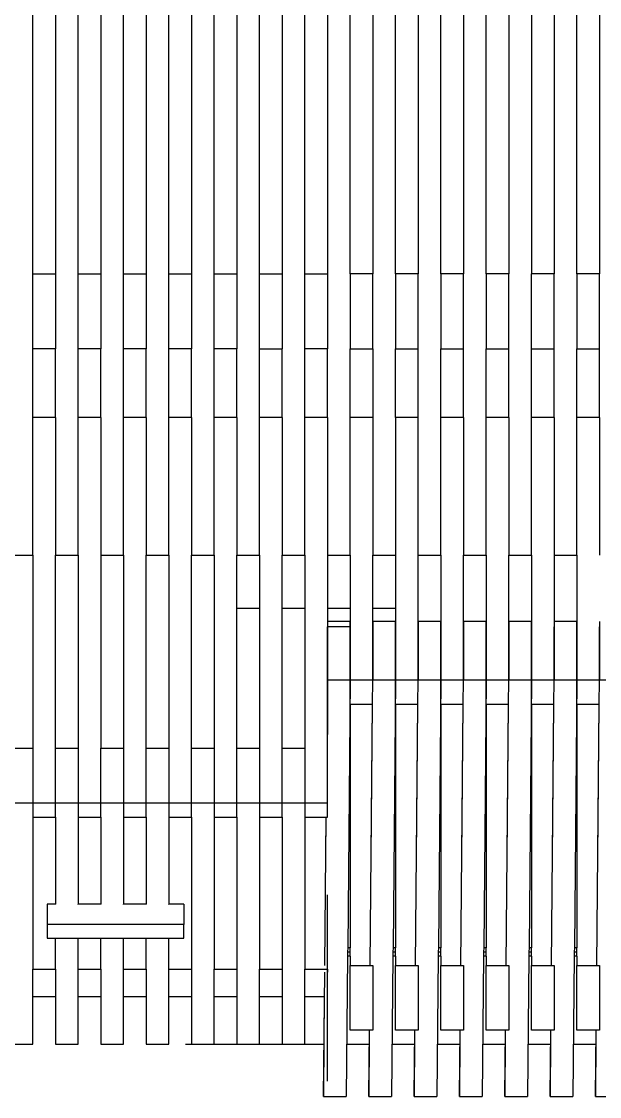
# Model space of a CAD drawing. Extents: x -151 to 185, y -67 to 81.
# Drawn here: x -21.9 to 16.2, y -67.3 to 3.7 of the extents above; entities that cross this region are included whole.
import ezdxf

# ---------------------------------------------------------------- set-up
doc = ezdxf.new("R2010")
doc.units = 0
doc.header["$MEASUREMENT"] = 0
doc.layers.get('0').update_dxf_attribs({"linetype": 'CONTINUOUS'})

msp = doc.modelspace()

# ---------------------------------------------------------------- linework, layer by layer
for p, q in [((-21.157, -12.984), (-21.157, 16.04)), ((-19.661, 16.04), (-19.661, -12.984)), ((-18.164, -12.984), (-18.164, 16.04)), ((-16.668, 16.04), (-16.668, -12.984)), ((-15.172, -12.984), (-15.172, 16.04)), ((-13.676, 16.04), (-13.676, -12.984)), ((-12.18, -12.984), (-12.18, 16.04)), ((-10.684, 16.04), (-10.684, -12.984)), ((-9.188, -12.984), (-9.188, 16.04)), ((-7.692, 16.04), (-7.692, -12.984)), ((-6.196, -12.984), (-6.196, 16.04)), ((-4.7, 16.04), (-4.7, -12.984)), ((-3.204, -12.984), (-3.204, 16.04)), ((-1.708, 16.04), (-1.708, -12.984)), ((-0.212, -12.984), (-0.212, 16.04)), ((1.284, 16.04), (1.284, -12.984)), ((2.78, -12.984), (2.78, 16.04)), ((4.276, 16.04), (4.276, -12.984)), ((5.773, -12.984), (5.773, 16.04)), ((7.269, 16.04), (7.269, -12.984)), ((8.765, -12.984), (8.765, 16.04)), ((10.261, 16.04), (10.261, -12.984)), ((11.757, 16.04), (11.757, -12.984)), ((13.253, 16.04), (13.253, -12.984)), ((14.749, -12.984), (14.749, 16.04)), ((16.245, 16.04), (16.245, -12.984)), ((-21.157, -17.939), (-21.157, -12.984)), ((-21.157, -12.984), (-19.661, -12.984)), ((-19.661, -12.984), (-19.661, -17.939)), ((-18.164, -17.939), (-18.164, -12.984)), ((-18.164, -12.984), (-16.668, -12.984)), ((-16.668, -12.984), (-16.668, -17.939)), ((-15.172, -17.939), (-15.172, -12.984)), ((-15.172, -12.984), (-13.676, -12.984)), ((-13.676, -12.984), (-13.676, -17.939)), ((-12.18, -17.939), (-12.18, -12.984)), ((-12.18, -12.984), (-10.684, -12.984)), ((-10.684, -12.984), (-10.684, -17.939)), ((-9.188, -17.939), (-9.188, -12.984)), ((-9.188, -12.984), (-7.692, -12.984)), ((-7.692, -12.984), (-7.692, -17.939)), ((-6.196, -17.939), (-6.196, -12.984)), ((-6.196, -12.984), (-4.7, -12.984)), ((-4.7, -12.984), (-4.7, -17.939)), ((-3.204, -12.984), (-1.708, -12.984)), ((-3.204, -17.939), (-3.204, -12.984)), ((-1.708, -12.984), (-1.708, -17.939)), ((1.284, -12.984), (-0.212, -12.984)), ((-0.212, -12.984), (-0.212, -17.939)), ((1.284, -17.939), (1.284, -12.984)), ((4.276, -12.984), (2.78, -12.984)), ((2.78, -12.984), (2.78, -17.939)), ((4.276, -17.939), (4.276, -12.984)), ((7.269, -12.984), (5.773, -12.984)), ((5.773, -12.984), (5.773, -17.939)), ((7.269, -17.939), (7.269, -12.984)), ((10.261, -12.984), (8.765, -12.984)), ((8.765, -12.984), (8.765, -17.939)), ((10.261, -17.939), (10.261, -12.984)), ((13.253, -12.984), (11.757, -12.984)), ((11.757, -17.939), (11.757, -12.984)), ((13.253, -17.939), (13.253, -12.984)), ((16.245, -12.984), (14.749, -12.984)), ((14.749, -12.984), (14.749, -17.939)), ((16.245, -17.939), (16.245, -12.984)), ((-19.661, -17.939), (-21.157, -17.939)), ((-21.157, -22.473), (-21.157, -17.939)), ((-19.661, -22.473), (-19.661, -17.939)), ((-16.668, -17.939), (-18.164, -17.939)), ((-18.164, -22.473), (-18.164, -17.939)), ((-16.668, -22.473), (-16.668, -17.939)), ((-13.676, -17.939), (-15.172, -17.939)), ((-15.172, -22.473), (-15.172, -17.939)), ((-13.676, -22.473), (-13.676, -17.939)), ((-10.684, -17.939), (-12.18, -17.939)), ((-12.18, -22.473), (-12.18, -17.939)), ((-10.684, -22.473), (-10.684, -17.939)), ((-7.692, -17.939), (-9.188, -17.939)), ((-9.188, -22.473), (-9.188, -17.939)), ((-7.692, -22.473), (-7.692, -17.939)), ((-6.196, -17.939), (-4.7, -17.939)), ((-6.196, -22.473), (-6.196, -17.939)), ((-4.7, -22.473), (-4.7, -17.939)), ((-1.708, -17.939), (-3.204, -17.939)), ((-3.204, -22.474), (-3.204, -17.939)), ((-1.708, -22.473), (-1.708, -17.939)), ((-0.212, -17.939), (1.284, -17.939)), ((-0.212, -22.473), (-0.212, -17.939)), ((1.284, -17.939), (1.284, -22.473)), ((2.78, -17.939), (4.276, -17.939)), ((2.78, -22.473), (2.78, -17.939)), ((4.276, -22.473), (4.276, -17.939)), ((5.773, -17.939), (7.269, -17.939)), ((5.773, -22.473), (5.773, -17.939)), ((7.269, -22.473), (7.269, -17.939)), ((8.765, -17.939), (10.261, -17.939)), ((8.765, -22.473), (8.765, -17.939)), ((10.261, -22.473), (10.261, -17.939)), ((11.757, -17.939), (13.253, -17.939)), ((11.757, -22.473), (11.757, -17.939)), ((13.253, -22.473), (13.253, -17.939)), ((14.749, -17.939), (16.245, -17.939)), ((14.749, -22.473), (14.749, -17.939)), ((16.245, -22.473), (16.245, -17.939)), ((-19.661, -22.473), (-21.157, -22.473)), ((-21.157, -31.554), (-21.157, -22.473)), ((-19.661, -22.473), (-19.661, -31.554)), ((-16.668, -22.473), (-18.164, -22.473)), ((-18.164, -31.554), (-18.164, -22.473)), ((-16.668, -22.473), (-16.668, -31.554)), ((-13.676, -22.473), (-15.172, -22.473)), ((-15.172, -31.554), (-15.172, -22.473)), ((-13.676, -22.473), (-13.676, -31.554)), ((-10.684, -22.473), (-12.18, -22.473)), ((-12.18, -31.554), (-12.18, -22.473)), ((-10.684, -22.473), (-10.684, -31.554)), ((-7.692, -22.473), (-9.188, -22.473)), ((-9.188, -31.554), (-9.188, -22.473)), ((-7.692, -22.473), (-7.692, -31.554)), ((-4.7, -22.473), (-6.196, -22.473)), ((-6.196, -31.554), (-6.196, -22.473)), ((-4.7, -22.473), (-4.7, -31.554)), ((-1.708, -22.473), (-3.204, -22.474)), ((-3.204, -31.554), (-3.204, -22.474)), ((-1.708, -22.473), (-1.708, -31.554)), ((1.284, -22.473), (-0.212, -22.473)), ((-0.212, -31.554), (-0.212, -22.473)), ((1.284, -22.473), (1.284, -31.554)), ((4.276, -22.473), (2.78, -22.473)), ((2.78, -22.473), (2.78, -31.554)), ((4.276, -31.554), (4.276, -22.473)), ((7.269, -22.473), (5.773, -22.473)), ((5.773, -31.554), (5.773, -22.473)), ((7.269, -22.473), (7.269, -31.554)), ((10.261, -22.473), (8.765, -22.473)), ((8.765, -31.554), (8.765, -22.473)), ((10.261, -22.473), (10.261, -31.554)), ((13.253, -22.473), (11.757, -22.473)), ((11.757, -31.554), (11.757, -22.473)), ((13.253, -22.473), (13.253, -31.554)), ((16.245, -22.473), (14.749, -22.473)), ((14.749, -31.554), (14.749, -22.473)), ((16.245, -22.473), (16.245, -31.554)), ((-22.653, -31.554), (-21.157, -31.554)), ((-21.157, -31.554), (-21.157, -44.304)), ((-19.661, -44.304), (-19.661, -31.554)), ((-19.661, -31.554), (-18.164, -31.554)), ((-18.164, -31.554), (-18.164, -44.304)), ((-16.668, -31.554), (-15.172, -31.554)), ((-16.668, -31.554), (-16.668, -44.304)), ((-15.172, -31.554), (-15.172, -44.304)), ((-13.676, -44.304), (-13.676, -31.554)), ((-13.676, -31.554), (-12.18, -31.554)), ((-12.18, -31.554), (-12.18, -44.304)), ((-10.684, -44.304), (-10.684, -31.554)), ((-10.684, -31.554), (-9.188, -31.554)), ((-9.188, -31.554), (-9.188, -44.304)), ((-7.692, -31.554), (-6.196, -31.554)), ((-7.692, -35.058), (-7.692, -31.554)), ((-6.196, -31.554), (-6.196, -35.058)), ((-4.7, -31.554), (-3.204, -31.554)), ((-4.7, -35.058), (-4.7, -31.554)), ((-3.204, -31.554), (-3.204, -35.058)), ((-1.708, -31.554), (-0.212, -31.554)), ((-1.708, -31.554), (-1.708, -35.058)), ((-0.212, -31.554), (-0.212, -35.058)), ((1.284, -31.554), (2.78, -31.554)), ((1.284, -35.058), (1.284, -31.554)), ((2.78, -31.554), (2.78, -35.058)), ((4.276, -36.298), (4.276, -31.554)), ((4.276, -31.554), (5.773, -31.554)), ((5.773, -31.554), (5.773, -35.938)), ((7.269, -31.554), (8.765, -31.554)), ((7.269, -36.295), (7.269, -31.554)), ((8.765, -31.554), (8.765, -35.938)), ((10.261, -31.554), (11.757, -31.554)), ((10.261, -36.298), (10.261, -31.554)), ((11.757, -31.554), (11.757, -35.938)), ((13.253, -31.554), (14.749, -31.554)), ((13.253, -31.554), (13.253, -36.296)), ((14.749, -31.554), (14.749, -35.938)), ((-7.692, -44.304), (-7.692, -35.058)), ((-7.692, -35.058), (-6.196, -35.058)), ((-6.196, -35.058), (-6.196, -44.304)), ((-4.7, -44.304), (-4.7, -35.058)), ((-4.7, -35.058), (-3.204, -35.058)), ((-3.204, -35.058), (-3.204, -44.304)), ((-1.708, -35.058), (-0.212, -35.058)), ((-1.708, -35.058), (-1.708, -36.296)), ((-0.212, -35.058), (-0.212, -35.938)), ((1.284, -36.295), (1.284, -35.058)), ((1.284, -35.058), (2.78, -35.058)), ((2.78, -35.058), (2.78, -35.938)), ((-1.704, -35.939), (-1.708, -39.8)), ((-1.704, -35.939), (-1.708, -36.296)), ((-0.212, -35.938), (-1.704, -35.939)), ((-0.212, -39.799), (-0.208, -35.938)), ((-0.208, -35.938), (-0.212, -35.938)), ((-0.212, -35.938), (-0.212, -39.799)), ((1.288, -35.939), (1.284, -36.295)), ((1.288, -35.939), (1.284, -39.799)), ((2.78, -35.938), (1.288, -35.939)), ((2.78, -39.799), (2.784, -35.938)), ((2.784, -35.938), (2.78, -35.938)), ((2.78, -35.938), (2.78, -39.799)), ((4.28, -35.939), (4.276, -36.298)), ((4.28, -35.939), (4.276, -39.799)), ((5.773, -35.938), (4.28, -35.939)), ((5.773, -39.799), (5.776, -35.938)), ((5.773, -35.938), (5.773, -39.799)), ((5.776, -35.938), (5.773, -35.938)), ((7.272, -35.939), (7.269, -36.295)), ((7.272, -35.939), (7.269, -39.799)), ((8.765, -35.938), (7.272, -35.939)), ((8.765, -39.799), (8.768, -35.938)), ((8.768, -35.938), (8.765, -35.938)), ((8.765, -35.938), (8.765, -39.799)), ((10.264, -35.939), (10.261, -36.298)), ((10.264, -35.939), (10.261, -39.799)), ((11.757, -35.938), (10.264, -35.939)), ((11.757, -39.799), (11.76, -35.938)), ((11.76, -35.938), (11.757, -35.938)), ((11.757, -35.938), (11.757, -39.799)), ((13.256, -35.939), (13.253, -39.799)), ((13.256, -35.939), (13.253, -36.296)), ((14.749, -35.938), (13.256, -35.939)), ((14.749, -39.799), (14.752, -35.938)), ((14.752, -35.938), (14.749, -35.938)), ((14.749, -35.938), (14.749, -39.799)), ((16.248, -35.939), (16.245, -39.799)), ((-1.708, -36.298), (-1.708, -36.296)), ((-0.212, -36.296), (-1.708, -36.296)), ((-1.708, -36.296), (-1.708, -39.8)), ((-1.708, -39.8), (-1.708, -36.298)), ((-0.212, -39.8), (-0.212, -36.296)), ((1.284, -39.799), (1.284, -36.295)), ((4.276, -39.799), (4.276, -36.298)), ((7.269, -39.799), (7.269, -36.295)), ((10.261, -39.799), (10.261, -36.298)), ((13.253, -36.298), (13.253, -36.296)), ((13.253, -39.799), (13.253, -36.298)), ((16.245, -36.298), (16.245, -36.296)), ((16.245, -39.799), (16.245, -36.298)), ((-1.708, -39.8), (-0.212, -39.799)), ((-1.708, -39.814), (-1.708, -39.8)), ((-1.708, -39.8), (-0.212, -39.8)), ((-1.708, -39.815), (-1.708, -39.814)), ((-1.708, -39.814), (-1.708, -43.4)), ((-1.708, -47.931), (-1.708, -39.815)), ((-0.212, -39.799), (-0.375, -57.486)), ((-0.212, -39.799), (1.284, -39.799)), ((-0.212, -41.421), (-0.212, -39.799)), ((1.269, -41.421), (1.284, -39.8)), ((1.284, -39.8), (2.78, -39.799)), ((1.284, -39.8), (1.284, -39.799)), ((2.78, -39.799), (2.617, -57.486)), ((2.78, -39.799), (4.276, -39.799)), ((2.78, -41.421), (2.78, -39.799)), ((4.261, -41.421), (4.276, -39.802)), ((4.276, -39.8), (5.773, -39.799)), ((4.276, -39.799), (4.276, -39.8)), ((4.276, -39.802), (4.276, -39.8)), ((5.773, -39.799), (5.609, -57.486)), ((5.773, -39.799), (7.269, -39.799)), ((5.773, -41.421), (5.773, -39.799)), ((7.254, -41.421), (7.269, -39.8)), ((7.269, -39.8), (8.765, -39.799)), ((7.269, -39.8), (7.269, -39.799)), ((8.765, -39.799), (8.601, -57.486)), ((8.765, -39.799), (10.261, -39.799)), ((8.765, -41.421), (8.765, -39.799)), ((10.246, -41.421), (10.261, -39.8)), ((10.261, -39.8), (11.757, -39.799)), ((10.261, -39.8), (10.261, -39.799)), ((11.757, -39.799), (11.593, -57.486)), ((11.757, -39.799), (13.253, -39.799)), ((11.757, -41.421), (11.757, -39.799)), ((13.238, -41.421), (13.253, -39.8)), ((13.253, -39.8), (14.749, -39.799)), ((13.253, -39.8), (13.253, -39.799)), ((14.749, -39.799), (14.585, -57.486)), ((14.749, -39.799), (16.245, -39.799)), ((14.749, -41.421), (14.749, -39.799)), ((16.23, -41.421), (16.245, -39.8)), ((16.245, -39.8), (17.741, -39.799)), ((16.245, -39.799), (16.245, -39.8)), ((1.237, -41.421), (-0.212, -41.421)), ((-0.212, -41.421), (-0.212, -57.486)), ((1.11, -58.648), (1.269, -41.421)), ((1.237, -41.421), (1.144, -51.457)), ((1.269, -41.421), (1.237, -41.421)), ((4.229, -41.421), (2.78, -41.421)), ((2.78, -41.421), (2.78, -57.486)), ((4.102, -58.648), (4.261, -41.421)), ((4.229, -41.421), (4.136, -51.457)), ((4.261, -41.421), (4.229, -41.421)), ((7.221, -41.421), (5.773, -41.421)), ((5.773, -41.421), (5.773, -57.486)), ((7.094, -58.648), (7.254, -41.421)), ((7.221, -41.421), (7.128, -51.457)), ((7.254, -41.421), (7.221, -41.421)), ((10.213, -41.421), (8.765, -41.421)), ((8.765, -41.421), (8.765, -57.486)), ((10.086, -58.648), (10.246, -41.421)), ((10.213, -41.421), (10.121, -51.457)), ((10.246, -41.421), (10.213, -41.421)), ((13.205, -41.421), (11.757, -41.421)), ((11.757, -41.421), (11.757, -57.486)), ((13.079, -58.648), (13.238, -41.421)), ((13.205, -41.421), (13.113, -51.457)), ((13.238, -41.421), (13.205, -41.421)), ((16.198, -41.421), (14.749, -41.421)), ((14.749, -41.421), (14.749, -57.486)), ((16.071, -58.649), (16.23, -41.421)), ((16.198, -41.421), (16.105, -51.457)), ((16.23, -41.421), (16.198, -41.421)), ((-22.653, -44.304), (-21.157, -44.304)), ((-21.157, -44.304), (-21.157, -47.931)), ((-19.661, -47.931), (-19.661, -44.304)), ((-19.661, -44.304), (-18.164, -44.304)), ((-18.164, -44.304), (-18.164, -47.931)), ((-16.668, -47.931), (-16.668, -44.304)), ((-16.668, -44.304), (-15.172, -44.304)), ((-15.172, -44.304), (-15.172, -47.931)), ((-13.676, -47.931), (-13.676, -44.304)), ((-13.676, -44.304), (-12.18, -44.304)), ((-12.18, -44.304), (-12.18, -47.931)), ((-10.684, -47.931), (-10.684, -44.304)), ((-10.684, -44.304), (-9.188, -44.304)), ((-9.188, -44.304), (-9.188, -47.931)), ((-7.692, -47.931), (-7.692, -44.304)), ((-7.692, -44.304), (-6.196, -44.304)), ((-6.196, -44.304), (-6.196, -47.931)), ((-4.7, -47.931), (-4.7, -44.304)), ((-4.7, -44.304), (-3.204, -44.304)), ((-3.204, -44.304), (-3.204, -47.931)), ((-21.157, -47.931), (-22.653, -47.931)), ((-19.661, -47.931), (-21.157, -47.931)), ((-21.157, -47.931), (-21.157, -48.87)), ((-18.164, -47.931), (-19.661, -47.931)), ((-19.661, -48.87), (-19.661, -47.931)), ((-16.668, -47.931), (-18.164, -47.931)), ((-18.164, -47.931), (-18.164, -48.87)), ((-15.172, -47.931), (-16.668, -47.931)), ((-16.668, -48.87), (-16.668, -47.931)), ((-13.676, -47.931), (-15.172, -47.931)), ((-15.172, -47.931), (-15.172, -48.87)), ((-12.18, -47.931), (-13.676, -47.931)), ((-13.676, -48.87), (-13.676, -47.931)), ((-10.684, -47.931), (-12.18, -47.931)), ((-12.18, -47.931), (-12.18, -48.87)), ((-9.188, -47.931), (-10.684, -47.931)), ((-10.684, -48.87), (-10.684, -47.931)), ((-7.692, -47.931), (-9.188, -47.931)), ((-9.188, -47.931), (-9.188, -48.87)), ((-6.196, -47.931), (-7.692, -47.931)), ((-7.692, -48.87), (-7.692, -47.931)), ((-4.7, -47.931), (-6.196, -47.931)), ((-6.196, -47.931), (-6.196, -48.87)), ((-4.7, -48.87), (-4.7, -47.931)), ((-3.204, -47.931), (-4.7, -47.931)), ((-1.708, -47.931), (-3.204, -47.931)), ((-3.204, -47.931), (-3.204, -48.87)), ((-1.708, -48.87), (-1.708, -47.931)), ((-21.157, -48.87), (-19.661, -48.87)), ((-21.157, -48.87), (-21.157, -58.909)), ((-19.661, -48.87), (-19.661, -54.61)), ((-18.164, -48.87), (-16.668, -48.87)), ((-18.164, -48.87), (-18.164, -54.61)), ((-16.668, -48.87), (-16.668, -54.61)), ((-15.172, -48.87), (-13.676, -48.87)), ((-15.172, -48.87), (-15.172, -54.61)), ((-13.676, -48.87), (-13.676, -54.61)), ((-12.18, -48.87), (-10.684, -48.87)), ((-12.18, -48.87), (-12.18, -54.61)), ((-10.684, -48.87), (-10.684, -58.909)), ((-9.188, -48.87), (-7.692, -48.87)), ((-9.188, -48.87), (-9.188, -58.909)), ((-7.692, -48.87), (-7.692, -58.909)), ((-6.196, -48.87), (-4.7, -48.87)), ((-6.196, -48.87), (-6.196, -58.909)), ((-4.7, -48.87), (-4.7, -58.909)), ((-3.204, -48.87), (-1.824, -48.87)), ((-3.204, -48.87), (-3.204, -58.909)), ((-1.882, -58.648), (-1.792, -48.87)), ((-1.824, -48.87), (-1.848, -51.457)), ((-1.824, -48.87), (-1.792, -48.87)), ((-1.792, -48.87), (-1.708, -48.87)), ((-19.661, -54.61), (-20.215, -54.61)), ((-20.215, -54.61), (-20.215, -55.941)), ((-19.661, -54.625), (-19.661, -54.61)), ((-16.668, -54.61), (-18.164, -54.61)), ((-18.164, -54.625), (-18.164, -54.61)), ((-16.668, -54.625), (-16.668, -54.61)), ((-13.676, -54.61), (-15.172, -54.61)), ((-15.172, -54.625), (-15.172, -54.61)), ((-13.676, -54.625), (-13.676, -54.61)), ((-11.182, -54.61), (-12.18, -54.61)), ((-12.18, -54.625), (-12.18, -54.61)), ((-11.182, -54.61), (-11.182, -55.941)), ((-1.708, -66.296), (-1.708, -53.998)), ((-11.182, -55.941), (-20.215, -55.941)), ((-20.215, -55.941), (-20.215, -56.848)), ((-11.182, -56.848), (-11.182, -55.941)), ((-20.215, -56.848), (-19.661, -56.848)), ((-19.661, -56.848), (-18.164, -56.848)), ((-19.661, -58.909), (-19.661, -56.848)), ((-18.164, -58.909), (-18.164, -56.848)), ((-18.164, -56.848), (-16.668, -56.848)), ((-16.668, -58.909), (-16.668, -56.848)), ((-16.668, -56.848), (-15.172, -56.848)), ((-15.172, -58.909), (-15.172, -56.848)), ((-15.172, -56.848), (-13.676, -56.848)), ((-13.676, -58.909), (-13.676, -56.848)), ((-13.676, -56.848), (-12.18, -56.848)), ((-12.18, -58.909), (-12.18, -56.848)), ((-12.18, -56.848), (-11.182, -56.848)), ((-0.375, -57.486), (-0.378, -57.764)), ((-0.212, -57.486), (-0.375, -57.486)), ((-0.212, -57.764), (-0.212, -57.486)), ((2.617, -57.486), (2.614, -57.764)), ((2.78, -57.486), (2.617, -57.486)), ((2.78, -57.764), (2.78, -57.486)), ((5.609, -57.486), (5.606, -57.764)), ((5.773, -57.486), (5.609, -57.486)), ((5.773, -57.764), (5.773, -57.486)), ((8.601, -57.486), (8.599, -57.764)), ((8.765, -57.486), (8.601, -57.486)), ((8.765, -57.764), (8.765, -57.486)), ((11.593, -57.486), (11.591, -57.764)), ((11.757, -57.486), (11.593, -57.486)), ((11.757, -57.764), (11.757, -57.486)), ((14.585, -57.486), (14.583, -57.764)), ((14.749, -57.486), (14.585, -57.486)), ((14.749, -57.764), (14.749, -57.486)), ((-0.38, -58.043), (-0.466, -67.307)), ((-0.378, -57.764), (-0.38, -58.043)), ((-0.212, -58.043), (-0.38, -58.043)), ((-0.378, -57.764), (-0.212, -57.764)), ((-0.212, -58.043), (-0.212, -57.764)), ((-0.212, -58.043), (-0.212, -58.651)), ((2.612, -58.043), (2.526, -67.307)), ((2.614, -57.764), (2.612, -58.043)), ((2.78, -58.043), (2.612, -58.043)), ((2.614, -57.764), (2.78, -57.764)), ((2.78, -58.043), (2.78, -57.764)), ((2.78, -58.043), (2.78, -58.651)), ((5.604, -58.043), (5.518, -67.307)), ((5.606, -57.764), (5.604, -58.043)), ((5.773, -58.043), (5.604, -58.043)), ((5.606, -57.764), (5.773, -57.764)), ((5.773, -58.043), (5.773, -57.764)), ((5.773, -58.043), (5.773, -58.651)), ((8.596, -58.043), (8.51, -67.307)), ((8.599, -57.764), (8.596, -58.043)), ((8.765, -58.043), (8.596, -58.043)), ((8.599, -57.764), (8.765, -57.764)), ((8.765, -58.043), (8.765, -57.764)), ((8.765, -58.043), (8.765, -58.651)), ((11.588, -58.043), (11.502, -67.307)), ((11.591, -57.764), (11.588, -58.043)), ((11.757, -58.043), (11.588, -58.043)), ((11.591, -57.764), (11.757, -57.764)), ((11.757, -58.043), (11.757, -57.764)), ((11.757, -58.043), (11.757, -58.651)), ((14.58, -58.043), (14.495, -67.307)), ((14.583, -57.764), (14.58, -58.043)), ((14.749, -58.043), (14.58, -58.043)), ((14.583, -57.764), (14.749, -57.764)), ((14.749, -58.043), (14.749, -57.764)), ((14.749, -58.043), (14.749, -58.651)), ((-21.157, -58.909), (-19.661, -58.909)), ((-21.157, -60.723), (-21.157, -58.909)), ((-19.661, -58.909), (-19.661, -60.723)), ((-18.164, -58.909), (-16.668, -58.909)), ((-18.164, -60.723), (-18.164, -58.909)), ((-16.668, -58.909), (-16.668, -60.723)), ((-15.172, -58.909), (-13.676, -58.909)), ((-15.172, -60.723), (-15.172, -58.909)), ((-13.676, -58.909), (-13.676, -60.723)), ((-12.18, -58.909), (-10.684, -58.909)), ((-12.18, -60.723), (-12.18, -58.909)), ((-10.684, -58.909), (-10.684, -60.723)), ((-9.188, -58.909), (-7.692, -58.909)), ((-9.188, -60.723), (-9.188, -58.909)), ((-7.692, -58.909), (-7.692, -60.723)), ((-6.196, -58.909), (-4.7, -58.909)), ((-6.196, -60.723), (-6.196, -58.909)), ((-4.7, -58.909), (-4.7, -60.723)), ((-3.204, -58.909), (-1.708, -58.909)), ((-3.204, -60.723), (-3.204, -58.909)), ((-1.708, -58.909), (-1.708, -58.647)), ((-1.708, -58.909), (-1.708, -59.102)), ((-0.212, -62.923), (-0.212, -58.651)), ((-0.212, -58.651), (1.11, -58.651)), ((1.11, -58.651), (1.284, -58.651)), ((1.284, -58.651), (1.284, -58.647)), ((1.284, -58.651), (1.284, -62.923)), ((2.78, -62.923), (2.78, -58.651)), ((2.78, -58.651), (4.102, -58.651)), ((4.102, -58.651), (4.276, -58.651)), ((4.276, -58.651), (4.276, -58.647)), ((4.276, -58.651), (4.276, -62.923)), ((5.773, -62.923), (5.773, -58.651)), ((5.773, -58.651), (7.094, -58.651)), ((7.094, -58.651), (7.269, -58.651)), ((7.269, -58.651), (7.269, -58.647)), ((7.269, -58.651), (7.269, -62.923)), ((8.765, -62.923), (8.765, -58.651)), ((8.765, -58.651), (10.086, -58.651)), ((10.086, -58.651), (10.261, -58.651)), ((10.261, -58.651), (10.261, -58.647)), ((10.261, -58.651), (10.261, -62.923)), ((11.757, -62.923), (11.757, -58.651)), ((11.757, -58.651), (13.079, -58.651)), ((13.079, -58.651), (13.253, -58.651)), ((13.253, -58.651), (13.253, -58.647)), ((13.253, -58.651), (13.253, -62.923)), ((14.749, -62.923), (14.749, -58.651)), ((14.749, -58.651), (16.071, -58.651)), ((16.071, -58.651), (16.245, -58.651)), ((16.245, -58.651), (16.245, -58.647)), ((16.245, -58.651), (16.245, -62.923)), ((-1.962, -67.308), (-1.886, -59.102)), ((-19.661, -60.723), (-21.157, -60.723)), ((-21.157, -63.851), (-21.157, -60.723)), ((-19.661, -60.723), (-19.661, -63.851)), ((-16.668, -60.723), (-18.164, -60.723)), ((-18.164, -63.851), (-18.164, -60.723)), ((-16.668, -60.723), (-16.668, -63.851)), ((-13.676, -60.723), (-15.172, -60.723)), ((-15.172, -63.851), (-15.172, -60.723)), ((-13.676, -60.723), (-13.676, -63.851)), ((-10.684, -60.723), (-12.18, -60.723)), ((-12.18, -63.851), (-12.18, -60.723)), ((-10.684, -60.723), (-10.684, -63.851)), ((-7.692, -60.723), (-9.188, -60.723)), ((-9.188, -63.851), (-9.188, -60.723)), ((-7.692, -60.723), (-7.692, -63.851)), ((-4.7, -60.723), (-6.196, -60.723)), ((-6.196, -63.851), (-6.196, -60.723)), ((-4.7, -60.723), (-4.7, -63.851)), ((-3.204, -63.851), (-3.204, -60.723)), ((-1.934, -60.723), (-3.204, -60.723)), ((-1.934, -60.723), (-1.959, -63.447)), ((-1.911, -60.723), (-1.934, -60.723)), ((1.038, -62.923), (-0.212, -62.923)), ((1.03, -67.308), (1.071, -62.923)), ((1.038, -62.923), (1.033, -63.447)), ((1.071, -62.923), (1.038, -62.923)), ((1.284, -62.923), (1.071, -62.923)), ((4.03, -62.923), (2.78, -62.923)), ((4.022, -67.308), (4.063, -62.923)), ((4.03, -62.923), (4.025, -63.447)), ((4.063, -62.923), (4.03, -62.923)), ((4.276, -62.923), (4.063, -62.923)), ((7.022, -62.923), (5.773, -62.923)), ((7.014, -67.308), (7.055, -62.923)), ((7.022, -62.923), (7.018, -63.447)), ((7.055, -62.923), (7.022, -62.923)), ((7.269, -62.923), (7.055, -62.923)), ((10.015, -62.923), (8.765, -62.923)), ((10.006, -67.308), (10.047, -62.923)), ((10.015, -62.923), (10.01, -63.447)), ((10.047, -62.923), (10.015, -62.923)), ((10.261, -62.923), (10.047, -62.923)), ((13.007, -62.923), (11.757, -62.923)), ((12.998, -67.308), (13.039, -62.923)), ((13.007, -62.923), (13.002, -63.447)), ((13.039, -62.923), (13.007, -62.923)), ((13.253, -62.923), (13.039, -62.923)), ((15.999, -62.923), (14.749, -62.923)), ((15.991, -67.308), (16.031, -62.923)), ((15.999, -62.923), (15.994, -63.447)), ((16.031, -62.923), (15.999, -62.923)), ((16.245, -62.923), (16.031, -62.923)), ((-22.653, -63.851), (-21.157, -63.851)), ((-19.661, -63.851), (-18.164, -63.851)), ((-16.668, -63.851), (-15.172, -63.851)), ((-13.676, -63.851), (-12.18, -63.851)), ((-11.078, -63.851), (-1.959, -63.851)), ((-10.684, -63.851), (-9.188, -63.851)), ((-7.692, -63.851), (-6.196, -63.851)), ((-4.7, -63.851), (-3.204, -63.851)), ((-1.959, -63.447), (-1.962, -67.308)), ((-0.434, -63.851), (1.033, -63.851)), ((1.033, -63.447), (1.03, -67.308)), ((2.558, -63.851), (4.025, -63.851)), ((4.025, -63.447), (4.022, -67.308)), ((5.55, -63.851), (7.017, -63.851)), ((7.018, -63.447), (7.014, -67.308)), ((8.542, -63.851), (10.009, -63.851)), ((10.01, -63.447), (10.006, -67.308)), ((11.534, -63.851), (13.001, -63.851)), ((13.002, -63.447), (12.998, -67.308)), ((14.527, -63.851), (15.994, -63.851)), ((15.994, -63.447), (15.991, -67.308)), ((-1.962, -67.308), (-0.466, -67.307)), ((1.03, -67.308), (2.526, -67.307)), ((4.022, -67.308), (5.518, -67.307)), ((7.014, -67.308), (8.51, -67.307)), ((10.006, -67.308), (11.502, -67.307)), ((12.998, -67.308), (14.495, -67.307)), ((15.991, -67.308), (17.487, -67.307))]:
    msp.add_line(p, q)

doc.saveas('drawing.dxf')
